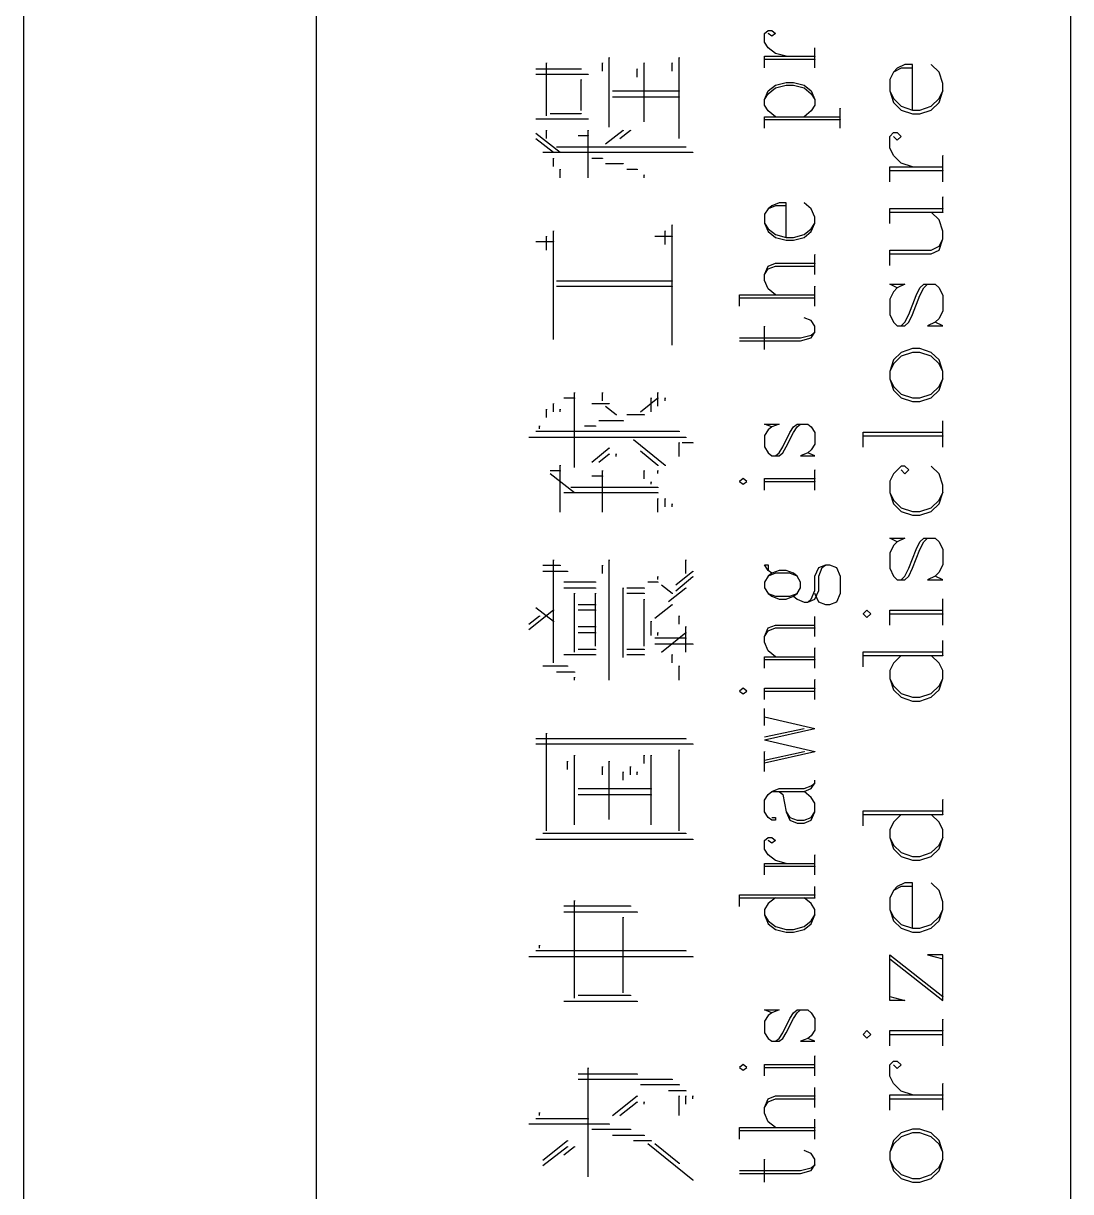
# Model space of a CAD drawing. Header units: inches. Extents: x 8 to 1207, y 9 to 860.
# Drawn here: x 12.71 to 37.71, y 719.71 to 747.6 of the extents above; entities that cross this region are included whole.
import ezdxf

# ---------------------------------------------------------------- set-up
doc = ezdxf.new("R2010")
doc.units = ezdxf.units.IN
doc.header["$MEASUREMENT"] = 0
doc.layers.add('L2008-A', color=1, linetype='Continuous')

msp = doc.modelspace()

# ---------------------------------------------------------------- linework, layer by layer
at = {"layer": 'L2008-A', "color": 7, "linetype": 'Continuous'}
for p, q in [((12.713, 855.259), (12.713, 14.259)), ((19.713, 695.259), (19.713, 845.259)), ((37.713, 845.259), (37.713, 24.259)), ((30.409, 747.354), (30.494, 747.425)), ((30.409, 747.15), (30.409, 747.354)), ((30.494, 747.425), (30.584, 747.425)), ((30.584, 747.288), (30.494, 747.354)), ((30.494, 747.354), (30.494, 747.349)), ((30.584, 747.425), (30.67, 747.354)), ((30.67, 747.354), (30.584, 747.288)), ((30.494, 747.013), (30.409, 747.15)), ((30.67, 746.875), (30.494, 747.013)), ((31.609, 747.013), (31.609, 747.008)), ((31.609, 746.534), (31.609, 747.013)), ((26.694, 745.121), (26.694, 746.784)), ((26.694, 746.784), (26.694, 746.769)), ((28.371, 744.851), (28.371, 746.784)), ((28.371, 746.784), (28.371, 746.769)), ((30.409, 746.809), (31.609, 746.809)), ((30.409, 746.809), (30.409, 746.804)), ((30.409, 746.534), (30.409, 746.809)), ((30.409, 746.738), (31.609, 746.738)), ((30.926, 746.809), (30.67, 746.875)), ((31.609, 746.809), (31.609, 746.804)), ((31.609, 746.738), (31.609, 746.733)), ((24.946, 746.514), (26.026, 746.514)), ((25.202, 745.391), (25.202, 746.656)), ((25.202, 746.656), (25.202, 746.642)), ((26.026, 746.514), (26.026, 746.499)), ((26.538, 746.457), (26.538, 746.656)), ((26.538, 746.656), (26.538, 746.642)), ((27.362, 746.315), (27.362, 746.514)), ((27.362, 746.514), (27.362, 746.499)), ((27.533, 745.249), (27.533, 746.656)), ((27.533, 746.656), (27.533, 746.642)), ((28.201, 746.457), (28.201, 746.656)), ((28.201, 746.656), (28.201, 746.642)), ((33.666, 746.524), (33.486, 746.434)), ((33.576, 746.524), (33.486, 746.434)), ((33.757, 746.614), (33.576, 746.524)), ((33.937, 746.524), (33.666, 746.524)), ((33.937, 746.614), (33.757, 746.614)), ((33.937, 745.528), (33.937, 746.614)), ((34.387, 746.614), (34.387, 746.61)), ((34.572, 746.434), (34.387, 746.614)), ((24.946, 746.386), (26.197, 746.386)), ((26.026, 745.519), (26.026, 746.258)), ((26.026, 746.258), (26.026, 746.244)), ((26.197, 746.386), (26.197, 746.372)), ((30.67, 746.121), (30.926, 746.188)), ((30.926, 746.188), (31.096, 746.188)), ((31.096, 746.188), (31.353, 746.121)), ((33.486, 746.434), (33.396, 746.254)), ((33.396, 746.254), (33.396, 745.984)), ((33.486, 746.434), (33.486, 746.429)), ((34.662, 746.164), (34.572, 746.434)), ((34.662, 745.984), (34.662, 746.164)), ((26.779, 745.988), (28.371, 745.988)), ((28.371, 745.988), (28.371, 745.974)), ((30.409, 745.78), (30.494, 745.984)), ((30.409, 745.78), (30.494, 745.917)), ((30.494, 745.984), (30.67, 746.121)), ((30.494, 745.917), (30.67, 746.055)), ((30.67, 746.055), (30.926, 746.121)), ((30.926, 746.121), (31.096, 746.121)), ((31.096, 746.121), (31.353, 746.055)), ((31.353, 746.121), (31.523, 745.984)), ((31.353, 746.055), (31.523, 745.917)), ((31.523, 745.984), (31.609, 745.78)), ((31.523, 745.917), (31.609, 745.78)), ((33.396, 745.984), (33.486, 745.803)), ((33.396, 745.984), (33.486, 745.709)), ((34.572, 745.803), (34.662, 745.984)), ((34.572, 745.709), (34.662, 745.984)), ((34.662, 745.984), (34.662, 745.979)), ((26.779, 745.846), (28.371, 745.846)), ((28.371, 745.846), (28.371, 745.831)), ((30.409, 745.642), (30.409, 745.78)), ((30.494, 745.505), (30.409, 745.642)), ((31.609, 745.642), (31.523, 745.505)), ((31.609, 745.78), (31.609, 745.775)), ((31.609, 745.78), (31.609, 745.642)), ((33.486, 745.803), (33.666, 745.619)), ((33.486, 745.709), (33.666, 745.528)), ((33.666, 745.619), (33.937, 745.528)), ((34.117, 745.528), (34.387, 745.619)), ((34.387, 745.619), (34.572, 745.803)), ((34.387, 745.528), (34.572, 745.709)), ((25.287, 745.448), (26.026, 745.448)), ((26.026, 745.448), (26.026, 745.434)), ((30.409, 745.367), (32.211, 745.367)), ((30.409, 745.367), (30.409, 745.363)), ((30.409, 745.092), (30.409, 745.367)), ((30.67, 745.367), (30.494, 745.505)), ((31.523, 745.505), (31.353, 745.367)), ((31.353, 745.367), (31.353, 745.363)), ((32.211, 745.571), (32.211, 745.566)), ((32.211, 745.092), (32.211, 745.571)), ((32.211, 745.367), (32.211, 745.363)), ((33.666, 745.528), (33.937, 745.438)), ((33.937, 745.528), (34.117, 745.528)), ((33.937, 745.438), (34.117, 745.438)), ((34.117, 745.438), (34.387, 745.528)), ((24.946, 745.32), (26.197, 745.32)), ((25.202, 744.851), (25.202, 745.05)), ((25.202, 745.05), (25.202, 745.036)), ((26.197, 745.32), (26.197, 745.306)), ((26.197, 743.913), (26.197, 745.05)), ((26.197, 745.05), (26.197, 745.036)), ((26.609, 744.723), (27.035, 745.05)), ((26.95, 744.851), (27.206, 745.05)), ((27.035, 745.05), (27.035, 745.036)), ((27.206, 745.05), (27.206, 745.036)), ((30.409, 745.301), (32.211, 745.301)), ((32.211, 745.301), (32.211, 745.296)), ((24.946, 744.979), (25.529, 744.524)), ((24.946, 744.851), (25.372, 744.524)), ((25.955, 744.922), (26.197, 744.922)), ((26.197, 744.922), (26.197, 744.908)), ((33.396, 744.898), (33.486, 744.988)), ((33.396, 744.628), (33.396, 744.898)), ((33.486, 744.988), (33.576, 744.988)), ((33.486, 744.898), (33.486, 744.893)), ((33.576, 744.808), (33.486, 744.898)), ((33.576, 744.988), (33.666, 744.898)), ((33.666, 744.898), (33.576, 744.808)), ((25.117, 744.524), (28.698, 744.524)), ((25.372, 744.524), (25.372, 744.51)), ((25.443, 744.652), (28.527, 744.652)), ((25.529, 744.524), (25.529, 744.51)), ((28.527, 744.652), (28.527, 744.638)), ((28.698, 744.524), (28.698, 744.51)), ((33.486, 744.443), (33.396, 744.628)), ((25.372, 744.183), (25.372, 744.382)), ((25.372, 744.382), (25.372, 744.368)), ((26.282, 744.382), (26.538, 744.382)), ((26.538, 744.382), (26.538, 744.368)), ((26.609, 744.254), (27.035, 744.254)), ((27.035, 744.254), (27.035, 744.24)), ((33.666, 744.262), (33.486, 744.443)), ((33.937, 744.172), (33.666, 744.262)), ((34.662, 744.443), (34.662, 744.438)), ((34.662, 743.812), (34.662, 744.443)), ((25.529, 743.913), (25.529, 744.112)), ((25.529, 744.112), (25.529, 744.098)), ((27.12, 744.112), (27.362, 744.112)), ((27.362, 744.112), (27.362, 744.098)), ((27.533, 743.913), (27.533, 743.984)), ((27.533, 743.984), (27.533, 743.97)), ((33.396, 744.172), (33.396, 744.168)), ((33.396, 743.812), (33.396, 744.172)), ((33.396, 744.172), (34.662, 744.172)), ((33.396, 744.082), (34.662, 744.082)), ((34.662, 744.172), (34.662, 744.168)), ((34.662, 744.082), (34.662, 744.078)), ((34.662, 743.452), (34.662, 743.447)), ((34.662, 743.087), (34.662, 743.452)), ((30.494, 743.172), (30.409, 743.039)), ((30.67, 743.243), (30.494, 743.172)), ((30.584, 743.243), (30.494, 743.172)), ((30.494, 743.172), (30.494, 743.167)), ((30.755, 743.309), (30.584, 743.243)), ((30.926, 743.243), (30.67, 743.243)), ((30.926, 743.309), (30.755, 743.309)), ((30.926, 742.489), (30.926, 743.309)), ((31.353, 743.309), (31.353, 743.305)), ((31.523, 743.172), (31.353, 743.309)), ((31.609, 742.968), (31.523, 743.172)), ((33.396, 743.177), (33.396, 743.172)), ((33.396, 742.816), (33.396, 743.177)), ((33.396, 743.177), (34.662, 743.177)), ((34.662, 743.177), (34.662, 743.172)), ((30.409, 743.039), (30.409, 742.83)), ((30.409, 742.83), (30.494, 742.693)), ((30.409, 742.83), (30.494, 742.627)), ((31.523, 742.693), (31.609, 742.83)), ((31.523, 742.627), (31.609, 742.83)), ((31.609, 742.83), (31.609, 742.968)), ((31.609, 742.83), (31.609, 742.826)), ((33.396, 743.087), (34.662, 743.087)), ((34.387, 743.087), (34.387, 743.082)), ((34.572, 742.906), (34.387, 743.087)), ((34.662, 742.636), (34.572, 742.906)), ((34.662, 743.087), (34.662, 743.082)), ((25.372, 740.047), (25.372, 742.648)), ((25.372, 742.648), (25.372, 742.634)), ((28.03, 742.321), (28.03, 742.648)), ((28.03, 742.648), (28.03, 742.634)), ((28.201, 739.919), (28.201, 742.79)), ((28.201, 742.79), (28.201, 742.776)), ((30.494, 742.693), (30.67, 742.555)), ((30.494, 742.627), (30.67, 742.489)), ((30.67, 742.555), (30.926, 742.489)), ((31.096, 742.489), (31.353, 742.555)), ((31.353, 742.555), (31.523, 742.693)), ((31.353, 742.489), (31.523, 742.627)), ((34.662, 742.456), (34.662, 742.636)), ((24.946, 742.392), (25.372, 742.392)), ((25.202, 742.179), (25.202, 742.52)), ((25.202, 742.52), (25.202, 742.506)), ((25.372, 742.392), (25.372, 742.378)), ((27.788, 742.52), (28.201, 742.52)), ((28.201, 742.52), (28.201, 742.506)), ((30.67, 742.489), (30.926, 742.418)), ((30.926, 742.489), (31.096, 742.489)), ((30.926, 742.418), (31.096, 742.418)), ((31.096, 742.418), (31.353, 742.489)), ((34.387, 742.186), (34.572, 742.276)), ((34.572, 742.276), (34.662, 742.456)), ((34.572, 742.186), (34.662, 742.456)), ((34.662, 742.456), (34.662, 742.451)), ((31.609, 742.077), (31.609, 742.072)), ((31.609, 741.598), (31.609, 742.077)), ((33.396, 742.186), (33.396, 742.181)), ((33.396, 741.82), (33.396, 742.186)), ((33.396, 742.186), (34.387, 742.186)), ((33.396, 742.096), (34.387, 742.096)), ((34.387, 742.096), (34.572, 742.186)), ((30.409, 741.598), (30.494, 741.802)), ((30.409, 741.598), (30.494, 741.735)), ((30.494, 741.802), (30.67, 741.873)), ((30.494, 741.735), (30.67, 741.802)), ((30.67, 741.873), (31.609, 741.873)), ((30.67, 741.802), (31.609, 741.802)), ((31.609, 741.873), (31.609, 741.868)), ((31.609, 741.802), (31.609, 741.797)), ((25.443, 741.454), (28.201, 741.454)), ((28.201, 741.454), (28.201, 741.44)), ((30.409, 741.46), (30.409, 741.598)), ((30.494, 741.256), (30.409, 741.46)), ((25.443, 741.326), (28.201, 741.326)), ((28.201, 741.326), (28.201, 741.312)), ((30.67, 741.119), (30.494, 741.256)), ((31.609, 741.323), (31.609, 741.318)), ((31.609, 740.844), (31.609, 741.323)), ((33.396, 741.37), (33.757, 741.37)), ((33.576, 741.28), (33.396, 741.37)), ((33.486, 741.19), (33.396, 741.01)), ((33.576, 741.28), (33.486, 741.19)), ((33.757, 741.37), (33.576, 741.28)), ((34.027, 741.1), (34.117, 741.28)), ((34.117, 741.28), (34.207, 741.37)), ((34.117, 741.1), (34.207, 741.28)), ((34.207, 741.37), (34.477, 741.37)), ((34.207, 741.28), (34.297, 741.37)), ((34.297, 741.37), (34.297, 741.365)), ((34.477, 741.37), (34.572, 741.28)), ((34.572, 741.28), (34.662, 741.1)), ((29.812, 741.119), (31.609, 741.119)), ((29.812, 741.119), (29.812, 741.114)), ((29.812, 740.844), (29.812, 741.119)), ((29.812, 741.048), (31.609, 741.048)), ((31.609, 741.119), (31.609, 741.114)), ((31.609, 741.048), (31.609, 741.043)), ((33.396, 741.01), (33.396, 740.645)), ((33.847, 740.645), (34.027, 741.1)), ((33.937, 740.645), (34.117, 741.1)), ((34.662, 741.1), (34.662, 740.735)), ((33.396, 740.645), (33.486, 740.464)), ((33.757, 740.464), (33.847, 740.645)), ((33.847, 740.464), (33.937, 740.645)), ((34.662, 740.735), (34.572, 740.554)), ((30.409, 740.365), (30.409, 740.36)), ((30.409, 739.815), (30.409, 740.365)), ((31.353, 740.569), (31.353, 740.564)), ((31.523, 740.502), (31.353, 740.569)), ((31.609, 740.365), (31.523, 740.502)), ((31.609, 740.227), (31.609, 740.365)), ((33.486, 740.464), (33.576, 740.374)), ((33.576, 740.374), (33.757, 740.374)), ((33.666, 740.374), (33.757, 740.464)), ((33.757, 740.374), (33.847, 740.464)), ((34.477, 740.464), (34.297, 740.374)), ((34.297, 740.374), (34.662, 740.374)), ((34.572, 740.554), (34.477, 740.464)), ((34.477, 740.464), (34.477, 740.46)), ((34.662, 740.374), (34.477, 740.464)), ((29.812, 740.09), (31.267, 740.09)), ((31.267, 740.09), (31.523, 740.156)), ((31.267, 740.019), (31.523, 740.09)), ((31.523, 740.156), (31.609, 740.227)), ((31.523, 740.09), (31.609, 740.227)), ((31.609, 740.227), (31.609, 740.223)), ((29.812, 740.019), (31.267, 740.019)), ((33.937, 739.834), (33.666, 739.744)), ((34.117, 739.834), (33.937, 739.834)), ((34.387, 739.744), (34.117, 739.834)), ((33.486, 739.563), (33.396, 739.288)), ((33.486, 739.469), (33.396, 739.288)), ((33.666, 739.744), (33.486, 739.563)), ((33.666, 739.654), (33.486, 739.469)), ((33.937, 739.744), (33.666, 739.654)), ((34.117, 739.744), (33.937, 739.744)), ((34.387, 739.654), (34.117, 739.744)), ((34.572, 739.563), (34.387, 739.744)), ((34.572, 739.469), (34.387, 739.654)), ((34.662, 739.288), (34.572, 739.563)), ((34.662, 739.288), (34.572, 739.469)), ((33.396, 739.288), (33.396, 739.284)), ((33.396, 739.288), (33.396, 739.108)), ((34.662, 739.108), (34.662, 739.288)), ((33.396, 739.108), (33.486, 738.928)), ((33.396, 739.108), (33.486, 738.838)), ((33.486, 738.928), (33.666, 738.748)), ((34.387, 738.748), (34.572, 738.928)), ((34.572, 738.928), (34.662, 739.108)), ((34.572, 738.838), (34.662, 739.108)), ((34.662, 739.108), (34.662, 739.104)), ((25.614, 738.655), (25.87, 738.655)), ((25.87, 736.992), (25.87, 738.782)), ((25.87, 738.782), (25.87, 738.768)), ((25.87, 738.655), (25.87, 738.64)), ((26.538, 738.583), (26.538, 738.782)), ((26.538, 738.782), (26.538, 738.768)), ((27.447, 738.328), (27.859, 738.655)), ((27.703, 738.328), (27.703, 738.655)), ((27.703, 738.655), (27.703, 738.64)), ((27.859, 738.456), (27.859, 738.782)), ((27.859, 738.782), (27.859, 738.768)), ((27.859, 738.655), (27.859, 738.64)), ((28.03, 738.583), (28.03, 738.655)), ((28.03, 738.655), (28.03, 738.64)), ((33.486, 738.838), (33.666, 738.658)), ((33.666, 738.748), (33.937, 738.658)), ((33.666, 738.658), (33.937, 738.568)), ((33.937, 738.658), (34.117, 738.658)), ((34.117, 738.658), (34.387, 738.748)), ((34.117, 738.568), (34.387, 738.658)), ((34.387, 738.658), (34.572, 738.838)), ((25.202, 738.186), (25.202, 738.385)), ((25.202, 738.385), (25.202, 738.37)), ((25.372, 738.328), (25.372, 738.527)), ((25.372, 738.527), (25.372, 738.512)), ((25.529, 738.328), (25.529, 738.385)), ((25.529, 738.385), (25.529, 738.37)), ((26.282, 738.527), (26.694, 738.527)), ((26.609, 738.456), (26.865, 738.257)), ((26.694, 738.527), (26.694, 738.512)), ((33.937, 738.568), (34.117, 738.568)), ((26.452, 738.114), (27.035, 738.114)), ((26.865, 738.257), (26.865, 738.242)), ((27.035, 738.114), (27.035, 738.1)), ((27.12, 738.257), (27.533, 738.257)), ((27.533, 738.257), (27.533, 738.242)), ((34.662, 738.113), (34.662, 738.108)), ((34.662, 737.482), (34.662, 738.113)), ((24.946, 737.859), (28.371, 737.859)), ((25.031, 737.916), (25.031, 737.987)), ((25.031, 737.987), (25.031, 737.972)), ((26.111, 737.987), (26.367, 737.987)), ((26.367, 737.987), (26.367, 737.972)), ((28.371, 737.859), (28.371, 737.844)), ((30.409, 738.032), (30.755, 738.032)), ((30.584, 737.966), (30.409, 738.032)), ((30.494, 737.894), (30.409, 737.757)), ((30.584, 737.966), (30.494, 737.894)), ((30.755, 738.032), (30.584, 737.966)), ((30.84, 737.487), (31.011, 737.828)), ((30.926, 737.487), (31.096, 737.828)), ((31.011, 737.828), (31.096, 737.966)), ((31.096, 737.966), (31.182, 738.032)), ((31.096, 737.828), (31.182, 737.966)), ((31.182, 738.032), (31.438, 738.032)), ((31.182, 737.966), (31.267, 738.032)), ((31.267, 738.032), (31.267, 738.027)), ((31.438, 738.032), (31.523, 737.966)), ((31.523, 737.966), (31.609, 737.828)), ((31.609, 737.828), (31.609, 737.553)), ((32.761, 737.842), (32.761, 737.837)), ((32.761, 737.482), (32.761, 737.842)), ((32.761, 737.842), (34.662, 737.842)), ((34.662, 737.842), (34.662, 737.837)), ((24.776, 737.717), (28.527, 737.717)), ((27.277, 737.66), (28.03, 737.049)), ((28.371, 737.262), (28.371, 737.589)), ((28.371, 737.589), (28.371, 737.574)), ((28.442, 737.589), (28.698, 737.589)), ((28.527, 737.717), (28.527, 737.702)), ((28.698, 737.589), (28.698, 737.574)), ((30.409, 737.757), (30.409, 737.487)), ((31.609, 737.553), (31.523, 737.415)), ((32.761, 737.752), (34.662, 737.752)), ((34.662, 737.752), (34.662, 737.747)), ((26.282, 737.12), (26.694, 737.461)), ((26.452, 737.12), (26.694, 737.319)), ((26.694, 737.461), (26.694, 737.447)), ((26.694, 737.319), (26.694, 737.304)), ((26.865, 737.262), (26.865, 737.319)), ((26.865, 737.319), (26.865, 737.304)), ((27.447, 737.39), (27.859, 737.049)), ((30.409, 737.487), (30.494, 737.349)), ((30.494, 737.349), (30.584, 737.278)), ((30.584, 737.278), (30.755, 737.278)), ((30.67, 737.278), (30.755, 737.349)), ((30.755, 737.349), (30.84, 737.487)), ((30.755, 737.278), (30.84, 737.349)), ((30.84, 737.349), (30.926, 737.487)), ((31.438, 737.349), (31.267, 737.278)), ((31.267, 737.278), (31.609, 737.278)), ((31.523, 737.415), (31.438, 737.349)), ((31.438, 737.349), (31.438, 737.344)), ((31.609, 737.278), (31.438, 737.349)), ((25.529, 735.926), (25.529, 737.049)), ((25.529, 737.049), (25.529, 737.034)), ((27.859, 737.049), (27.859, 737.034)), ((28.03, 737.049), (28.03, 737.034)), ((33.666, 737.031), (33.486, 736.846)), ((33.757, 737.031), (33.666, 737.031)), ((33.847, 736.937), (33.757, 737.031)), ((34.387, 737.031), (34.387, 737.027)), ((34.572, 736.846), (34.387, 737.031)), ((25.287, 736.921), (25.529, 736.921)), ((25.287, 736.85), (25.87, 736.395)), ((25.529, 736.921), (25.529, 736.906)), ((26.282, 736.793), (26.538, 736.793)), ((26.538, 735.926), (26.538, 736.921)), ((26.538, 736.921), (26.538, 736.906)), ((26.538, 736.793), (26.538, 736.779)), ((27.533, 736.722), (27.533, 736.921)), ((27.533, 736.921), (27.533, 736.906)), ((27.859, 736.85), (27.859, 736.921)), ((27.859, 736.921), (27.859, 736.906)), ((29.897, 736.733), (29.812, 736.662)), ((29.982, 736.662), (29.897, 736.733)), ((30.409, 736.733), (31.609, 736.733)), ((30.409, 736.733), (30.409, 736.728)), ((30.409, 736.458), (30.409, 736.733)), ((31.609, 736.937), (31.609, 736.932)), ((31.609, 736.458), (31.609, 736.937)), ((31.609, 736.733), (31.609, 736.728)), ((33.486, 736.846), (33.396, 736.666)), ((33.666, 736.937), (33.757, 736.846)), ((33.757, 736.846), (33.847, 736.937)), ((34.662, 736.576), (34.572, 736.846)), ((25.785, 736.523), (27.859, 736.523)), ((27.703, 736.594), (27.703, 736.651)), ((27.703, 736.651), (27.703, 736.636)), ((27.859, 736.523), (27.859, 736.509)), ((29.812, 736.662), (29.812, 736.657)), ((29.812, 736.662), (29.897, 736.595)), ((29.897, 736.595), (29.982, 736.662)), ((30.409, 736.662), (31.609, 736.662)), ((31.609, 736.662), (31.609, 736.657)), ((33.396, 736.666), (33.396, 736.396)), ((34.662, 736.396), (34.662, 736.576)), ((25.614, 736.395), (27.859, 736.395)), ((25.87, 736.395), (25.87, 736.381)), ((27.859, 736.395), (27.859, 736.381)), ((27.859, 735.926), (27.859, 736.253)), ((27.859, 736.253), (27.859, 736.239)), ((28.03, 736.054), (28.03, 736.253)), ((28.03, 736.253), (28.03, 736.239)), ((28.201, 736.054), (28.201, 736.125)), ((28.201, 736.125), (28.201, 736.111)), ((33.396, 736.396), (33.486, 736.216)), ((33.396, 736.396), (33.486, 736.126)), ((33.486, 736.216), (33.666, 736.036)), ((33.486, 736.126), (33.666, 735.946)), ((34.387, 736.036), (34.572, 736.216)), ((34.387, 735.946), (34.572, 736.126)), ((34.572, 736.216), (34.662, 736.396)), ((34.572, 736.126), (34.662, 736.396)), ((34.662, 736.396), (34.662, 736.391)), ((33.666, 736.036), (33.937, 735.946)), ((33.666, 735.946), (33.937, 735.855)), ((33.937, 735.946), (34.117, 735.946)), ((33.937, 735.855), (34.117, 735.855)), ((34.117, 735.946), (34.387, 736.036)), ((34.117, 735.855), (34.387, 735.946)), ((33.396, 735.31), (33.757, 735.31)), ((33.576, 735.22), (33.396, 735.31)), ((33.757, 735.31), (33.576, 735.22)), ((34.117, 735.22), (34.207, 735.31)), ((34.207, 735.31), (34.477, 735.31)), ((34.207, 735.22), (34.297, 735.31)), ((34.297, 735.31), (34.297, 735.305)), ((34.477, 735.31), (34.572, 735.22)), ((33.486, 735.13), (33.396, 734.95)), ((33.576, 735.22), (33.486, 735.13)), ((33.847, 734.589), (34.027, 735.04)), ((33.937, 734.589), (34.117, 735.04)), ((34.027, 735.04), (34.117, 735.22)), ((34.117, 735.04), (34.207, 735.22)), ((34.572, 735.22), (34.662, 735.04)), ((34.662, 735.04), (34.662, 734.68)), ((25.372, 732.33), (25.372, 734.789)), ((25.372, 734.789), (25.372, 734.775)), ((26.694, 731.918), (26.694, 734.789)), ((26.694, 734.789), (26.694, 734.775)), ((28.527, 734.462), (28.527, 734.789)), ((28.527, 734.789), (28.527, 734.775)), ((33.396, 734.95), (33.396, 734.589)), ((25.117, 734.661), (25.529, 734.661)), ((25.117, 734.519), (25.699, 734.519)), ((25.529, 734.661), (25.529, 734.647)), ((25.699, 734.519), (25.699, 734.505)), ((26.538, 734.462), (26.538, 734.661)), ((26.538, 734.661), (26.538, 734.647)), ((28.286, 734.192), (28.698, 734.519)), ((28.698, 734.519), (28.698, 734.505)), ((30.409, 734.675), (30.494, 734.675)), ((30.494, 734.537), (30.409, 734.675)), ((30.494, 734.675), (30.494, 734.537)), ((30.584, 734.471), (30.494, 734.537)), ((30.494, 734.537), (30.494, 734.533)), ((30.67, 734.471), (30.494, 734.4)), ((30.584, 734.471), (30.494, 734.4)), ((30.755, 734.537), (30.584, 734.471)), ((31.011, 734.471), (30.67, 734.471)), ((30.926, 734.537), (30.755, 734.537)), ((31.096, 734.471), (30.926, 734.537)), ((31.182, 734.4), (31.011, 734.471)), ((31.182, 734.4), (31.096, 734.471)), ((31.609, 734.4), (31.699, 734.608)), ((31.699, 734.608), (31.869, 734.675)), ((31.699, 734.4), (31.784, 734.608)), ((31.784, 734.608), (31.869, 734.675)), ((31.869, 734.675), (31.955, 734.675)), ((31.869, 734.675), (31.869, 734.67)), ((31.955, 734.675), (32.125, 734.608)), ((32.125, 734.608), (32.211, 734.4)), ((33.396, 734.589), (33.486, 734.405)), ((33.757, 734.405), (33.847, 734.589)), ((33.847, 734.405), (33.937, 734.589)), ((34.572, 734.495), (34.477, 734.405)), ((34.662, 734.68), (34.572, 734.495)), ((25.614, 734.263), (26.367, 734.263)), ((26.367, 734.263), (26.367, 734.249)), ((27.618, 734.263), (27.859, 734.263)), ((27.859, 734.32), (27.859, 734.391)), ((27.859, 734.391), (27.859, 734.377)), ((27.859, 734.263), (27.859, 734.249)), ((27.945, 734.192), (28.201, 733.993)), ((28.286, 734.05), (28.698, 734.391)), ((28.698, 734.391), (28.698, 734.377)), ((30.494, 734.4), (30.409, 734.262)), ((30.409, 734.262), (30.409, 734.125)), ((30.494, 734.4), (30.494, 734.395)), ((31.267, 734.262), (31.182, 734.4)), ((31.267, 734.125), (31.267, 734.262)), ((31.609, 734.058), (31.609, 734.4)), ((31.699, 734.058), (31.699, 734.4)), ((32.211, 734.4), (32.211, 733.987)), ((33.486, 734.405), (33.576, 734.314)), ((33.576, 734.314), (33.757, 734.314)), ((33.666, 734.314), (33.757, 734.405)), ((33.757, 734.314), (33.847, 734.405)), ((34.477, 734.405), (34.297, 734.314)), ((34.297, 734.314), (34.662, 734.314)), ((34.477, 734.405), (34.477, 734.4)), ((34.662, 734.314), (34.477, 734.405)), ((25.614, 734.121), (26.367, 734.121)), ((25.87, 732.586), (25.87, 733.993)), ((25.87, 733.993), (25.87, 733.979)), ((26.367, 734.121), (26.367, 734.107)), ((26.367, 732.728), (26.367, 733.993)), ((26.367, 733.993), (26.367, 733.979)), ((27.035, 732.458), (27.035, 734.121)), ((27.035, 734.121), (27.035, 734.107)), ((27.12, 734.121), (27.533, 734.121)), ((27.12, 733.993), (27.533, 733.993)), ((27.533, 734.121), (27.533, 734.107)), ((27.533, 733.993), (27.533, 733.979)), ((28.115, 733.794), (28.527, 734.121)), ((28.201, 733.993), (28.201, 733.979)), ((28.527, 734.121), (28.527, 734.107)), ((30.409, 734.125), (30.409, 734.12)), ((30.409, 734.125), (30.494, 733.987)), ((30.494, 733.987), (30.67, 733.921)), ((30.494, 733.987), (30.584, 733.921)), ((30.584, 733.921), (30.755, 733.854)), ((30.67, 733.921), (31.011, 733.921)), ((30.926, 733.854), (31.096, 733.921)), ((31.011, 733.921), (31.182, 733.987)), ((31.096, 733.921), (31.182, 733.987)), ((31.096, 733.921), (31.182, 733.854)), ((31.182, 733.987), (31.267, 734.125)), ((31.182, 733.987), (31.182, 733.983)), ((31.523, 733.854), (31.609, 734.058)), ((31.609, 733.854), (31.699, 734.058)), ((31.609, 733.987), (31.609, 733.983)), ((31.699, 733.783), (31.609, 733.987)), ((32.211, 733.987), (32.125, 733.783)), ((24.946, 733.652), (25.372, 733.325)), ((25.955, 733.723), (26.367, 733.723)), ((26.367, 733.723), (26.367, 733.709)), ((27.533, 732.728), (27.533, 733.851)), ((27.533, 733.851), (27.533, 733.837)), ((27.788, 733.396), (28.201, 733.723)), ((28.201, 733.723), (28.201, 733.709)), ((30.755, 733.854), (30.926, 733.854)), ((31.182, 733.854), (31.353, 733.783)), ((31.353, 733.783), (31.438, 733.783)), ((31.438, 733.783), (31.523, 733.854)), ((31.438, 733.783), (31.609, 733.854)), ((31.869, 733.717), (31.699, 733.783)), ((31.955, 733.717), (31.869, 733.717)), ((32.125, 733.783), (31.955, 733.717)), ((34.662, 733.229), (34.662, 733.864)), ((34.662, 733.864), (34.662, 733.859)), ((24.776, 733.126), (25.372, 733.595)), ((24.776, 733.254), (25.031, 733.453)), ((25.031, 733.453), (25.031, 733.439)), ((25.372, 733.595), (25.372, 733.581)), ((25.955, 733.595), (26.367, 733.595)), ((26.367, 733.595), (26.367, 733.581)), ((28.371, 733.254), (28.371, 733.453)), ((28.371, 733.453), (28.371, 733.439)), ((31.609, 733.442), (31.609, 733.437)), ((31.609, 732.963), (31.609, 733.442)), ((32.851, 733.594), (32.761, 733.504)), ((32.761, 733.504), (32.761, 733.499)), ((32.761, 733.504), (32.851, 733.414)), ((32.941, 733.504), (32.851, 733.594)), ((32.851, 733.414), (32.941, 733.504)), ((33.396, 733.594), (33.396, 733.589)), ((33.396, 733.229), (33.396, 733.594)), ((33.396, 733.594), (34.662, 733.594)), ((33.396, 733.504), (34.662, 733.504)), ((34.662, 733.594), (34.662, 733.589)), ((34.662, 733.504), (34.662, 733.499)), ((25.372, 733.325), (25.372, 733.311)), ((25.955, 733.197), (26.367, 733.197)), ((25.955, 733.055), (26.367, 733.055)), ((26.367, 733.197), (26.367, 733.183)), ((26.367, 733.055), (26.367, 733.041)), ((27.703, 732.984), (27.703, 733.325)), ((27.703, 733.325), (27.703, 733.311)), ((27.859, 732.984), (27.859, 733.055)), ((27.859, 733.055), (27.859, 733.041)), ((27.945, 732.586), (28.527, 733.055)), ((28.527, 732.586), (28.527, 733.197)), ((28.527, 733.197), (28.527, 733.183)), ((28.527, 733.055), (28.527, 733.041)), ((30.409, 732.963), (30.494, 733.167)), ((30.409, 732.963), (30.494, 733.101)), ((30.494, 733.167), (30.67, 733.233)), ((30.494, 733.101), (30.67, 733.167)), ((30.67, 733.233), (31.609, 733.233)), ((30.67, 733.167), (31.609, 733.167)), ((31.609, 733.233), (31.609, 733.229)), ((31.609, 733.167), (31.609, 733.162)), ((27.788, 732.927), (28.527, 732.927)), ((27.788, 732.785), (28.698, 732.785)), ((28.527, 732.927), (28.527, 732.913)), ((28.698, 732.785), (28.698, 732.771)), ((30.409, 732.826), (30.409, 732.963)), ((30.494, 732.617), (30.409, 732.826)), ((34.662, 732.868), (34.662, 732.863)), ((34.662, 732.508), (34.662, 732.868)), ((25.614, 732.529), (26.367, 732.529)), ((25.955, 732.657), (26.367, 732.657)), ((26.367, 732.657), (26.367, 732.643)), ((26.367, 732.529), (26.367, 732.515)), ((27.12, 732.657), (27.533, 732.657)), ((27.12, 732.529), (27.533, 732.529)), ((27.533, 732.657), (27.533, 732.643)), ((27.533, 732.529), (27.533, 732.515)), ((28.201, 732.33), (28.201, 732.529)), ((28.201, 732.529), (28.201, 732.515)), ((30.67, 732.479), (30.494, 732.617)), ((31.609, 732.688), (31.609, 732.683)), ((31.609, 732.209), (31.609, 732.688)), ((32.761, 732.598), (32.761, 732.593)), ((32.761, 732.238), (32.761, 732.598)), ((32.761, 732.598), (34.662, 732.598)), ((32.761, 732.508), (34.662, 732.508)), ((33.666, 732.508), (33.486, 732.328)), ((34.387, 732.508), (34.387, 732.503)), ((34.572, 732.328), (34.387, 732.508)), ((34.662, 732.598), (34.662, 732.593)), ((34.662, 732.508), (34.662, 732.503)), ((25.117, 732.259), (25.699, 732.259)), ((25.699, 732.259), (25.699, 732.245)), ((28.371, 731.918), (28.371, 732.259)), ((28.371, 732.259), (28.371, 732.245)), ((30.409, 732.479), (31.609, 732.479)), ((30.409, 732.479), (30.409, 732.475)), ((30.409, 732.209), (30.409, 732.479)), ((30.409, 732.413), (31.609, 732.413)), ((31.609, 732.479), (31.609, 732.475)), ((31.609, 732.413), (31.609, 732.408)), ((33.486, 732.328), (33.396, 732.147)), ((34.662, 732.147), (34.572, 732.328)), ((25.443, 732.117), (25.87, 732.117)), ((25.87, 732.117), (25.87, 732.103)), ((25.87, 731.918), (25.87, 731.989)), ((25.87, 731.989), (25.87, 731.975)), ((33.396, 732.147), (33.396, 731.963)), ((33.396, 731.963), (33.486, 731.782)), ((33.396, 731.963), (33.486, 731.692)), ((34.572, 731.782), (34.662, 731.963)), ((34.572, 731.692), (34.662, 731.963)), ((34.662, 731.963), (34.662, 732.147)), ((34.662, 731.963), (34.662, 731.958)), ((29.897, 731.725), (29.812, 731.659)), ((29.812, 731.659), (29.812, 731.654)), ((29.812, 731.659), (29.897, 731.593)), ((29.982, 731.659), (29.897, 731.725)), ((29.897, 731.593), (29.982, 731.659)), ((30.409, 731.725), (31.609, 731.725)), ((30.409, 731.725), (30.409, 731.721)), ((30.409, 731.455), (30.409, 731.725)), ((30.409, 731.659), (31.609, 731.659)), ((31.609, 731.934), (31.609, 731.929)), ((31.609, 731.455), (31.609, 731.934)), ((31.609, 731.725), (31.609, 731.721)), ((31.609, 731.659), (31.609, 731.654)), ((33.486, 731.782), (33.666, 731.602)), ((33.486, 731.692), (33.666, 731.512)), ((34.387, 731.602), (34.572, 731.782)), ((34.387, 731.512), (34.572, 731.692)), ((33.666, 731.602), (33.937, 731.512)), ((33.666, 731.512), (33.937, 731.422)), ((33.937, 731.512), (34.117, 731.512)), ((33.937, 731.422), (34.117, 731.422)), ((34.117, 731.512), (34.387, 731.602)), ((34.117, 731.422), (34.387, 731.512)), ((30.409, 731.247), (30.409, 731.242)), ((30.409, 730.839), (30.409, 731.247)), ((30.409, 731.043), (31.609, 730.768)), ((25.202, 728.323), (25.202, 730.653)), ((25.202, 730.653), (25.202, 730.639)), ((30.409, 730.564), (31.353, 730.768)), ((30.409, 730.493), (31.609, 730.768)), ((31.353, 730.768), (31.353, 730.763)), ((31.609, 730.768), (31.609, 730.763)), ((31.609, 730.768), (31.609, 730.763)), ((24.946, 730.525), (28.527, 730.525)), ((24.946, 730.397), (28.698, 730.397)), ((28.527, 730.525), (28.527, 730.511)), ((28.698, 730.397), (28.698, 730.383)), ((30.409, 730.493), (31.609, 730.218)), ((25.87, 728.465), (25.87, 730.127)), ((25.87, 730.127), (25.87, 730.113)), ((27.533, 729.929), (27.533, 730.127)), ((27.533, 730.127), (27.533, 730.113)), ((27.703, 728.465), (27.703, 730.127)), ((27.703, 730.127), (27.703, 730.113)), ((28.371, 728.323), (28.371, 730.255)), ((28.371, 730.255), (28.371, 730.241)), ((30.409, 730.014), (31.353, 730.218)), ((30.409, 729.947), (31.609, 730.218)), ((30.409, 730.218), (30.409, 730.213)), ((30.409, 729.739), (30.409, 730.218)), ((31.353, 730.218), (31.353, 730.213)), ((31.609, 730.218), (31.609, 730.213)), ((31.609, 730.218), (31.609, 730.213)), ((25.699, 729.786), (25.699, 729.985)), ((25.699, 729.985), (25.699, 729.971)), ((26.538, 729.658), (26.538, 729.857)), ((26.538, 729.857), (26.538, 729.843)), ((26.694, 728.593), (26.694, 729.985)), ((26.694, 729.985), (26.694, 729.971)), ((27.035, 729.531), (27.035, 729.73)), ((27.035, 729.73), (27.035, 729.715)), ((27.206, 729.658), (27.206, 729.857)), ((27.206, 729.857), (27.206, 729.843)), ((27.362, 729.658), (27.362, 729.73)), ((27.362, 729.73), (27.362, 729.715)), ((31.523, 729.331), (31.609, 729.464)), ((31.523, 729.397), (31.609, 729.464)), ((31.609, 729.535), (31.609, 729.53)), ((31.609, 729.464), (31.609, 729.535)), ((31.609, 729.464), (31.609, 729.459)), ((25.955, 729.332), (27.703, 729.332)), ((25.955, 729.189), (27.703, 729.189)), ((27.703, 729.332), (27.703, 729.317)), ((27.703, 729.189), (27.703, 729.175)), ((30.409, 729.056), (30.494, 729.193)), ((30.494, 729.193), (30.584, 729.26)), ((30.584, 729.26), (30.755, 729.331)), ((30.584, 729.26), (31.353, 729.26)), ((30.755, 729.331), (31.353, 729.331)), ((30.755, 729.26), (30.84, 729.193)), ((30.84, 729.193), (30.926, 728.781)), ((31.353, 729.331), (31.523, 729.397)), ((31.353, 729.26), (31.523, 729.331)), ((31.353, 729.26), (31.353, 729.255)), ((31.523, 729.122), (31.353, 729.26)), ((30.409, 728.781), (30.409, 729.056)), ((31.609, 728.985), (31.523, 729.122)), ((31.609, 728.781), (31.609, 728.985)), ((34.662, 729.07), (34.662, 729.065)), ((34.662, 728.71), (34.662, 729.07)), ((30.494, 728.643), (30.409, 728.781)), ((30.584, 728.577), (30.494, 728.643)), ((30.584, 728.643), (30.67, 728.643)), ((30.67, 728.643), (30.67, 728.577)), ((30.926, 728.781), (31.011, 728.643)), ((30.926, 728.781), (31.011, 728.577)), ((31.011, 728.643), (31.182, 728.577)), ((31.353, 728.577), (31.523, 728.643)), ((31.523, 728.643), (31.609, 728.781)), ((31.523, 728.577), (31.609, 728.781)), ((31.609, 728.781), (31.609, 728.776)), ((32.761, 728.8), (32.761, 728.795)), ((32.761, 728.44), (32.761, 728.8)), ((32.761, 728.8), (34.662, 728.8)), ((32.761, 728.71), (34.662, 728.71)), ((33.666, 728.71), (33.486, 728.53)), ((34.387, 728.71), (34.387, 728.705)), ((34.572, 728.53), (34.387, 728.71)), ((34.662, 728.8), (34.662, 728.795)), ((34.662, 728.71), (34.662, 728.705)), ((30.67, 728.577), (30.584, 728.577)), ((31.011, 728.577), (31.182, 728.506)), ((31.182, 728.577), (31.353, 728.577)), ((31.182, 728.506), (31.353, 728.506)), ((31.353, 728.506), (31.523, 728.577)), ((33.486, 728.53), (33.396, 728.349)), ((33.396, 728.349), (33.396, 728.165)), ((34.662, 728.349), (34.572, 728.53)), ((34.662, 728.165), (34.662, 728.349)), ((24.946, 728.124), (28.698, 728.124)), ((25.117, 728.266), (28.527, 728.266)), ((28.527, 728.266), (28.527, 728.252)), ((28.698, 728.124), (28.698, 728.109)), ((30.409, 728.093), (30.494, 728.165)), ((30.409, 727.889), (30.409, 728.093)), ((30.494, 728.165), (30.584, 728.165)), ((30.584, 728.027), (30.494, 728.093)), ((30.494, 728.093), (30.494, 728.089)), ((30.584, 728.165), (30.67, 728.093)), ((30.67, 728.093), (30.584, 728.027)), ((33.396, 728.165), (33.486, 727.984)), ((33.396, 728.165), (33.486, 727.894)), ((34.572, 727.984), (34.662, 728.165)), ((34.572, 727.894), (34.662, 728.165)), ((34.662, 728.165), (34.662, 728.16)), ((30.494, 727.752), (30.409, 727.889)), ((33.486, 727.984), (33.666, 727.804)), ((33.486, 727.894), (33.666, 727.714)), ((33.666, 727.804), (33.937, 727.714)), ((34.117, 727.714), (34.387, 727.804)), ((34.387, 727.804), (34.572, 727.984)), ((34.387, 727.714), (34.572, 727.894)), ((30.409, 727.548), (31.609, 727.548)), ((30.409, 727.548), (30.409, 727.543)), ((30.409, 727.273), (30.409, 727.548)), ((30.409, 727.477), (31.609, 727.477)), ((30.67, 727.614), (30.494, 727.752)), ((30.926, 727.548), (30.67, 727.614)), ((31.609, 727.752), (31.609, 727.747)), ((31.609, 727.273), (31.609, 727.752)), ((31.609, 727.548), (31.609, 727.543)), ((31.609, 727.477), (31.609, 727.472)), ((33.666, 727.714), (33.937, 727.624)), ((33.937, 727.714), (34.117, 727.714)), ((33.937, 727.624), (34.117, 727.624)), ((34.117, 727.624), (34.387, 727.714)), ((31.609, 726.998), (31.609, 726.993)), ((31.609, 726.723), (31.609, 726.998)), ((33.666, 726.993), (33.486, 726.898)), ((33.576, 726.993), (33.486, 726.898)), ((33.757, 727.083), (33.576, 726.993)), ((33.937, 726.993), (33.666, 726.993)), ((33.937, 727.083), (33.757, 727.083)), ((33.937, 725.998), (33.937, 727.083)), ((34.387, 727.083), (34.387, 727.079)), ((34.572, 726.898), (34.387, 727.083)), ((25.87, 724.329), (25.87, 726.66)), ((25.87, 726.66), (25.87, 726.646)), ((29.812, 726.794), (31.609, 726.794)), ((29.812, 726.794), (29.812, 726.789)), ((29.812, 726.519), (29.812, 726.794)), ((29.812, 726.723), (31.609, 726.723)), ((30.67, 726.723), (30.494, 726.586)), ((31.353, 726.723), (31.353, 726.718)), ((31.523, 726.586), (31.353, 726.723)), ((31.609, 726.794), (31.609, 726.789)), ((31.609, 726.723), (31.609, 726.718)), ((33.486, 726.898), (33.396, 726.718)), ((33.396, 726.718), (33.396, 726.448)), ((33.486, 726.898), (33.486, 726.894)), ((34.662, 726.628), (34.572, 726.898)), ((25.614, 726.532), (27.206, 726.532)), ((25.614, 726.39), (27.362, 726.39)), ((27.206, 726.532), (27.206, 726.518)), ((27.362, 726.39), (27.362, 726.376)), ((30.494, 726.586), (30.409, 726.448)), ((30.409, 726.448), (30.409, 726.315)), ((31.609, 726.448), (31.523, 726.586)), ((31.609, 726.315), (31.609, 726.448)), ((33.396, 726.448), (33.486, 726.268)), ((33.396, 726.448), (33.486, 726.178)), ((34.572, 726.268), (34.662, 726.448)), ((34.572, 726.178), (34.662, 726.448)), ((34.662, 726.448), (34.662, 726.628)), ((34.662, 726.448), (34.662, 726.443)), ((27.035, 724.457), (27.035, 726.262)), ((27.035, 726.262), (27.035, 726.248)), ((30.409, 726.315), (30.494, 726.178)), ((30.409, 726.315), (30.494, 726.107)), ((30.494, 726.178), (30.67, 726.04)), ((30.494, 726.107), (30.67, 725.969)), ((31.353, 726.04), (31.523, 726.178)), ((31.353, 725.969), (31.523, 726.107)), ((31.523, 726.178), (31.609, 726.315)), ((31.523, 726.107), (31.609, 726.315)), ((31.609, 726.315), (31.609, 726.311)), ((33.486, 726.268), (33.666, 726.088)), ((33.486, 726.178), (33.666, 725.998)), ((33.666, 726.088), (33.937, 725.998)), ((34.117, 725.998), (34.387, 726.088)), ((34.387, 726.088), (34.572, 726.268)), ((34.387, 725.998), (34.572, 726.178)), ((30.67, 726.04), (30.926, 725.969)), ((30.67, 725.969), (30.926, 725.903)), ((30.926, 725.969), (31.096, 725.969)), ((30.926, 725.903), (31.096, 725.903)), ((31.096, 725.969), (31.353, 726.04)), ((31.096, 725.903), (31.353, 725.969)), ((33.666, 725.998), (33.937, 725.907)), ((33.937, 725.998), (34.117, 725.998)), ((33.937, 725.907), (34.117, 725.907)), ((34.117, 725.907), (34.387, 725.998)), ((25.031, 725.523), (25.031, 725.594)), ((25.031, 725.594), (25.031, 725.58)), ((24.776, 725.324), (28.698, 725.324)), ((24.946, 725.466), (28.527, 725.466)), ((28.527, 725.466), (28.527, 725.452)), ((28.698, 725.324), (28.698, 725.31)), ((33.396, 725.362), (33.396, 725.357)), ((33.396, 724.276), (33.396, 725.362)), ((33.396, 725.362), (34.662, 724.366)), ((33.396, 725.272), (34.662, 724.276)), ((34.297, 725.362), (34.662, 725.272)), ((34.662, 725.362), (34.297, 725.362)), ((34.662, 724.276), (34.662, 725.362)), ((34.662, 725.272), (34.662, 725.267)), ((25.614, 724.258), (27.362, 724.258)), ((25.955, 724.4), (27.206, 724.4)), ((27.206, 724.4), (27.206, 724.386)), ((27.362, 724.258), (27.362, 724.244)), ((33.396, 724.366), (33.757, 724.276)), ((33.757, 724.276), (33.396, 724.276)), ((34.662, 724.366), (34.662, 724.362)), ((34.662, 724.276), (34.662, 724.272)), ((30.409, 724.053), (30.755, 724.053)), ((30.584, 723.982), (30.409, 724.053)), ((30.494, 723.916), (30.409, 723.778)), ((30.584, 723.982), (30.494, 723.916)), ((30.755, 724.053), (30.584, 723.982)), ((31.011, 723.845), (31.096, 723.982)), ((31.096, 723.982), (31.182, 724.053)), ((31.096, 723.845), (31.182, 723.982)), ((31.182, 724.053), (31.438, 724.053)), ((31.182, 723.982), (31.267, 724.053)), ((31.267, 724.053), (31.267, 724.049)), ((31.438, 724.053), (31.523, 723.982)), ((31.523, 723.982), (31.609, 723.845)), ((30.409, 723.778), (30.409, 723.503)), ((30.84, 723.503), (31.011, 723.845)), ((30.926, 723.503), (31.096, 723.845)), ((31.609, 723.845), (31.609, 723.57)), ((34.662, 723.826), (34.662, 723.821)), ((34.662, 723.191), (34.662, 723.826)), ((30.409, 723.503), (30.494, 723.366)), ((30.494, 723.366), (30.584, 723.3)), ((30.584, 723.3), (30.755, 723.3)), ((30.67, 723.3), (30.755, 723.366)), ((30.755, 723.366), (30.84, 723.503)), ((30.755, 723.3), (30.84, 723.366)), ((30.84, 723.366), (30.926, 723.503)), ((31.438, 723.366), (31.267, 723.3)), ((31.267, 723.3), (31.609, 723.3)), ((31.523, 723.432), (31.438, 723.366)), ((31.438, 723.366), (31.438, 723.361)), ((31.609, 723.3), (31.438, 723.366)), ((31.609, 723.57), (31.523, 723.432)), ((32.851, 723.556), (32.761, 723.466)), ((32.761, 723.466), (32.761, 723.461)), ((32.761, 723.466), (32.851, 723.375)), ((32.941, 723.466), (32.851, 723.556)), ((32.851, 723.375), (32.941, 723.466)), ((33.396, 723.556), (33.396, 723.551)), ((33.396, 723.191), (33.396, 723.556)), ((33.396, 723.556), (34.662, 723.556)), ((33.396, 723.466), (34.662, 723.466)), ((34.662, 723.556), (34.662, 723.551)), ((34.662, 723.466), (34.662, 723.461)), ((29.897, 722.75), (29.812, 722.678)), ((29.982, 722.678), (29.897, 722.75)), ((30.409, 722.75), (31.609, 722.75)), ((30.409, 722.75), (30.409, 722.745)), ((30.409, 722.475), (30.409, 722.75)), ((31.609, 722.953), (31.609, 722.949)), ((31.609, 722.475), (31.609, 722.953)), ((31.609, 722.75), (31.609, 722.745)), ((33.396, 722.74), (33.486, 722.83)), ((33.396, 722.47), (33.396, 722.74)), ((33.486, 722.83), (33.576, 722.83)), ((33.486, 722.74), (33.486, 722.735)), ((33.576, 722.65), (33.486, 722.74)), ((33.576, 722.83), (33.666, 722.74)), ((33.666, 722.74), (33.576, 722.65)), ((25.955, 722.524), (27.362, 722.524)), ((26.197, 720.066), (26.197, 722.666)), ((26.197, 722.666), (26.197, 722.652)), ((27.362, 722.524), (27.362, 722.51)), ((29.812, 722.678), (29.812, 722.674)), ((29.812, 722.678), (29.897, 722.612)), ((29.897, 722.612), (29.982, 722.678)), ((30.409, 722.678), (31.609, 722.678)), ((31.609, 722.678), (31.609, 722.674)), ((33.486, 722.29), (33.396, 722.47)), ((25.955, 722.396), (28.201, 722.396)), ((27.447, 722.268), (28.371, 722.268)), ((28.201, 722.396), (28.201, 722.382)), ((28.371, 722.268), (28.371, 722.254)), ((31.609, 722.199), (31.609, 722.195)), ((31.609, 721.721), (31.609, 722.199)), ((33.666, 722.109), (33.486, 722.29)), ((34.662, 722.29), (34.662, 722.285)), ((34.662, 721.654), (34.662, 722.29)), ((26.779, 721.529), (27.362, 721.998)), ((27.362, 721.998), (27.362, 721.984)), ((28.115, 722.126), (28.527, 722.126)), ((28.371, 721.529), (28.371, 721.998)), ((28.371, 721.998), (28.371, 721.984)), ((28.527, 722.126), (28.527, 722.112)), ((28.527, 721.799), (28.527, 721.998)), ((28.527, 721.998), (28.527, 721.984)), ((28.698, 721.927), (28.698, 721.998)), ((28.698, 721.998), (28.698, 721.984)), ((30.409, 721.721), (30.494, 721.924)), ((30.494, 721.924), (30.67, 721.996)), ((30.494, 721.858), (30.67, 721.924)), ((30.67, 721.996), (31.609, 721.996)), ((30.67, 721.924), (31.609, 721.924)), ((31.609, 721.996), (31.609, 721.991)), ((31.609, 721.924), (31.609, 721.92)), ((33.396, 722.019), (33.396, 722.015)), ((33.396, 721.654), (33.396, 722.019)), ((33.396, 722.019), (34.662, 722.019)), ((33.396, 721.924), (34.662, 721.924)), ((33.937, 722.019), (33.666, 722.109)), ((34.662, 722.019), (34.662, 722.015)), ((34.662, 721.924), (34.662, 721.92)), ((26.95, 721.529), (27.362, 721.856)), ((27.362, 721.856), (27.362, 721.842)), ((27.533, 721.799), (27.533, 721.856)), ((27.533, 721.856), (27.533, 721.842)), ((30.409, 721.721), (30.494, 721.858)), ((30.409, 721.583), (30.409, 721.721)), ((24.946, 721.458), (26.197, 721.458)), ((25.031, 721.529), (25.031, 721.6)), ((25.031, 721.6), (25.031, 721.586)), ((26.197, 721.458), (26.197, 721.444)), ((30.494, 721.379), (30.409, 721.583)), ((30.67, 721.242), (30.494, 721.379)), ((31.609, 721.446), (31.609, 721.441)), ((31.609, 720.967), (31.609, 721.446)), ((24.776, 721.33), (26.694, 721.33)), ((26.282, 721.202), (27.206, 721.202)), ((26.694, 721.33), (26.694, 721.316)), ((27.206, 721.202), (27.206, 721.188)), ((29.812, 721.242), (31.609, 721.242)), ((29.812, 721.242), (29.812, 721.237)), ((29.812, 720.967), (29.812, 721.242)), ((29.812, 721.171), (31.609, 721.171)), ((31.609, 721.242), (31.609, 721.237)), ((31.609, 721.171), (31.609, 721.166)), ((33.666, 721.114), (33.486, 720.933)), ((33.937, 721.204), (33.666, 721.114)), ((33.937, 721.114), (33.666, 721.024)), ((34.117, 721.204), (33.937, 721.204)), ((34.117, 721.114), (33.937, 721.114)), ((34.387, 721.114), (34.117, 721.204)), ((34.387, 721.024), (34.117, 721.114)), ((34.572, 720.933), (34.387, 721.114)), ((25.117, 720.463), (25.699, 720.932)), ((25.117, 720.336), (25.699, 720.79)), ((25.614, 720.591), (25.87, 720.79)), ((25.699, 720.932), (25.699, 720.918)), ((25.699, 720.79), (25.699, 720.776)), ((25.87, 720.79), (25.87, 720.776)), ((26.779, 721.06), (27.533, 721.06)), ((27.277, 720.932), (27.703, 720.932)), ((27.533, 721.06), (27.533, 721.046)), ((27.618, 720.861), (28.698, 719.994)), ((27.703, 720.932), (27.703, 720.918)), ((27.788, 720.861), (28.371, 720.392)), ((33.486, 720.933), (33.396, 720.658)), ((33.486, 720.843), (33.396, 720.658)), ((33.666, 721.024), (33.486, 720.843)), ((34.572, 720.843), (34.387, 721.024)), ((34.662, 720.658), (34.572, 720.933)), ((34.662, 720.658), (34.572, 720.843)), ((31.353, 720.692), (31.353, 720.687)), ((31.523, 720.625), (31.353, 720.692)), ((31.609, 720.488), (31.523, 720.625)), ((33.396, 720.658), (33.396, 720.654)), ((33.396, 720.658), (33.396, 720.478)), ((34.662, 720.478), (34.662, 720.658)), ((28.371, 720.392), (28.371, 720.378)), ((30.409, 720.488), (30.409, 720.483)), ((30.409, 719.938), (30.409, 720.488)), ((31.267, 720.213), (31.523, 720.284)), ((31.523, 720.284), (31.609, 720.35)), ((31.523, 720.213), (31.609, 720.35)), ((31.609, 720.35), (31.609, 720.488)), ((31.609, 720.35), (31.609, 720.346)), ((33.396, 720.478), (33.486, 720.298)), ((33.396, 720.478), (33.486, 720.208)), ((33.486, 720.298), (33.666, 720.118)), ((34.387, 720.118), (34.572, 720.298)), ((34.572, 720.298), (34.662, 720.478)), ((34.572, 720.208), (34.662, 720.478)), ((34.662, 720.478), (34.662, 720.474)), ((28.698, 719.994), (28.698, 719.98)), ((29.812, 720.213), (31.267, 720.213)), ((29.812, 720.146), (31.267, 720.146)), ((31.267, 720.146), (31.523, 720.213)), ((33.486, 720.208), (33.666, 720.028)), ((33.666, 720.118), (33.937, 720.028)), ((33.666, 720.028), (33.937, 719.938)), ((33.937, 720.028), (34.117, 720.028)), ((34.117, 720.028), (34.387, 720.118)), ((34.117, 719.938), (34.387, 720.028)), ((34.387, 720.028), (34.572, 720.208)), ((33.937, 719.938), (34.117, 719.938))]:
    msp.add_line(p, q, dxfattribs=at)

doc.saveas('drawing.dxf')
